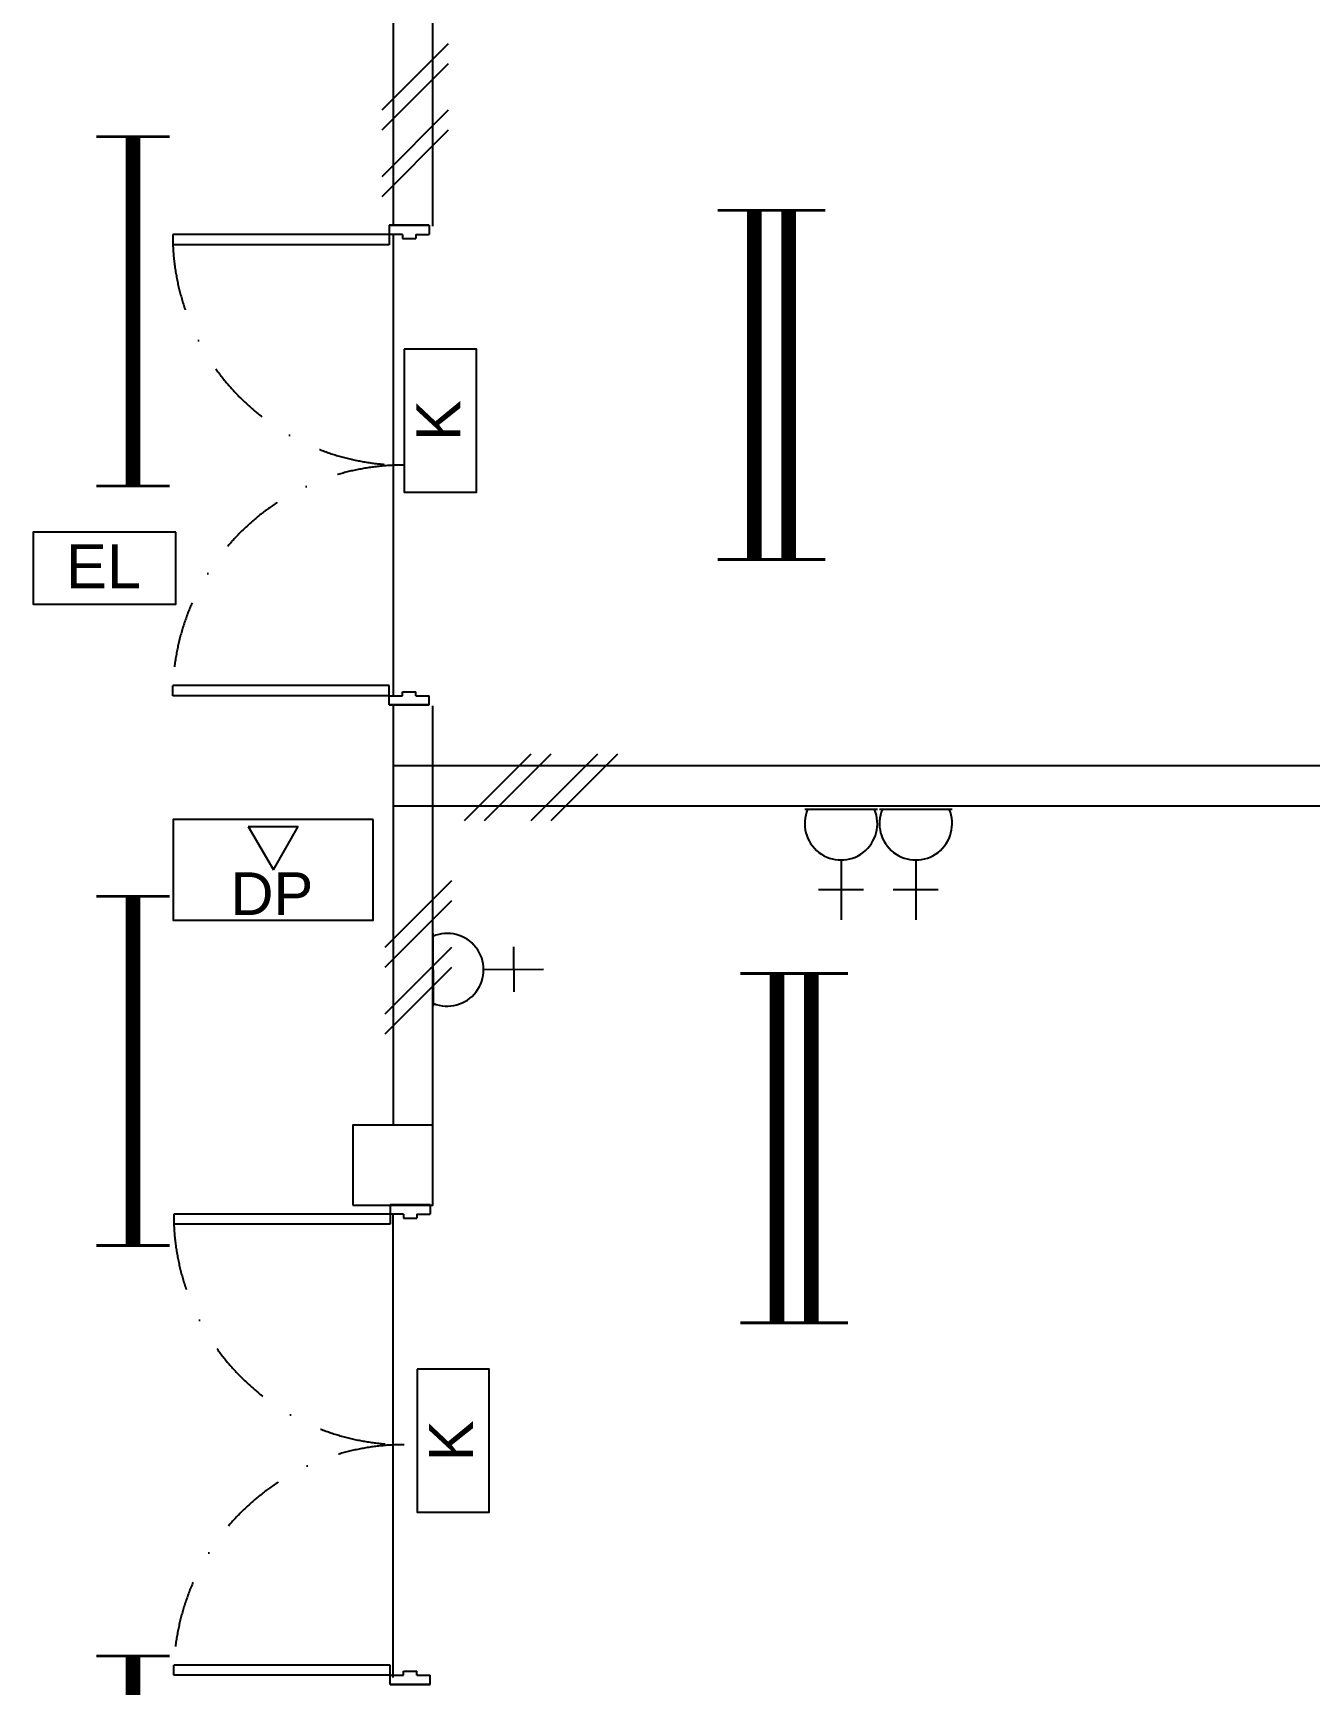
# Model space of a CAD drawing. Header units: inches. Extents: x -106706990 to 300603, y -86718466 to 1728185.
# Drawn here: x 50488 to 55280, y 31606 to 37804 of the extents above; entities that cross this region are included whole.
import ezdxf

# ---------------------------------------------------------------- set-up
doc = ezdxf.new("R2010")
doc.units = ezdxf.units.IN
doc.header["$MEASUREMENT"] = 0
doc.linetypes.add('DASHDOT', pattern=[1, 0.5, -0.25, 0, -0.25])
doc.linetypes.add('HIDDEN', pattern=[0.375, 0.25, -0.125])
for name, color, linetype in [('A-COLUMN', 3, 'Continuous'), ('A-DOOR', 9, 'Continuous'), ('A-DROP', 8, 'Continuous'), ('A-TXTBOMBA', 7, 'Continuous'), ('A-WALL', 1, 'Continuous'), ('A-WLH', 7, 'Continuous'), ('EL LIGHT', 6, 'Continuous'), ('ELECT', 6, 'Continuous'), ('K LIGHT', 3, 'Continuous'), ('LAMP', 5, 'Continuous')]:
    doc.layers.add(name, color=color, linetype=linetype)
doc.styles.add('arial', font='arial.ttf')

# ---------------------------------------------------------------- blocks, each defined once
blk = doc.blocks.new('A$C49831240')
at = {"layer": 'A-WLH', "color": 8}
for p, q in [((250, 575), (0, 325)), ((250, 500), (0, 250)), ((250, 325), (0, 75)), ((250, 250), (0, 0))]:
    blk.add_line(p, q, dxfattribs=at)
blk = doc.blocks.new('A$C52B244CD')
at = {"layer": 'A-WLH', "color": 8}
for p, q in [((0, 0), (250, 250)), ((75, 0), (325, 250)), ((250, 0), (500, 250)), ((325, 0), (575, 250))]:
    blk.add_line(p, q, dxfattribs=at)
blk = doc.blocks.new('A$C13432639')
at = {"layer": 'A-DOOR', "color": 8, "linetype": 'Continuous'}
for p, q in [((962.2, 1800), (812.2, 1800)), ((812.2, 1800), (812.2, 1765)), ((812.2, 1800), (962.2, 1800)), ((812.2, 1800), (812.2, 1800)), ((962.2, 1800), (962.2, 1765)), ((962.2, 1800), (962.2, 1800)), ((862.2, 1765), (812.2, 1765)), ((862.2, 1765), (862.2, 1750)), ((862.2, 1750), (912.2, 1750)), ((912.2, 1765), (912.2, 1750)), ((912.2, 1765), (962.2, 1765)), ((812.2, 0), (812.2, 35)), ((812.2, 35), (862.2, 35)), ((962.2, 0), (812.2, 0)), ((812.2, 0), (962.2, 0)), ((812.2, 0), (962.2, 0)), ((962.2, 0), (812.2, 0)), ((812.2, 0), (962.2, 0)), ((812.2, 0), (812.2, 0)), ((962.2, 0), (812.2, 0)), ((812.2, 0), (962.2, 0)), ((812.2, 0), (812.2, 0)), ((862.2, 35), (862.2, 50)), ((862.2, 50), (912.2, 50)), ((912.2, 35), (912.2, 50)), ((912.2, 35), (962.2, 35)), ((962.2, 0), (962.2, 35)), ((962.2, 0), (962.2, 0)), ((962.2, 0), (962.2, 0))]:
    blk.add_line(p, q, dxfattribs=at)
at = {"layer": 'A-DOOR', "color": 8}
for p, q in [((812.2, 1765), (0, 1765)), ((0, 1765), (0, 1727)), ((812.2, 1765), (812.2, 1727)), ((812.2, 1727), (0, 1727)), ((812.2, 73), (0, 73)), ((0, 35), (0, 73)), ((812.2, 35), (812.2, 73)), ((812.2, 35), (0, 35))]:
    blk.add_line(p, q, dxfattribs=at)
at = {"layer": 'A-DOOR', "color": 8, "linetype": 'DASHDOT', "ltscale": 500}
for centre, start, end in [((864.2, 1765), 182.51785, 270), ((864.2, 35), 90, 177.48215)]:
    blk.add_arc(centre, 865, start, end, dxfattribs=at)
blk = doc.blocks.new('YBC 236')
at = {"layer": 'LAMP'}
for points, const_width in [([(-134681.8, 193808.3), (-134681.8, 193533.1)], 10.9), ([(-133371.4, 193808.3), (-133371.4, 193533.1)], 10.9), ([(-134681.8, 193670.7), (-133371.4, 193670.7)], 54.6), ([(-134681.8, 193679.4), (-134681.8, 193404.2)], 10.9), ([(-133371.4, 193679.4), (-133371.4, 193404.2)], 10.9), ([(-134681.8, 193541.8), (-133371.4, 193541.8)], 54.6)]:
    blk.add_lwpolyline(points, dxfattribs=dict(at, const_width=const_width))
blk = doc.blocks.new('*U218')
at = {"layer": 'LAMP', "rotation": 90}
blk.add_blockref('YBC 236', (193606.2, 134026.6, -5.5), dxfattribs=at)
blk = doc.blocks.new('*U219')
at = {"layer": 'LAMP', "color": 0, "linetype": 'ByBlock', "lineweight": -2, "transparency": 16777216}
blk.add_blockref('*U218', (0, 6000), dxfattribs=at)
blk = doc.blocks.new('*U220')
at = {"layer": 'LAMP', "rotation": 90}
blk.add_blockref('YBC 236', (193606.2, 134026.6, -5.5), dxfattribs=at)
blk = doc.blocks.new('*U221')
at = {"layer": 'LAMP', "color": 0, "linetype": 'ByBlock', "lineweight": -2, "transparency": 16777216}
blk.add_blockref('*U220', (0, 0), dxfattribs=at)
blk = doc.blocks.new('YBC136')
at = {"layer": 'LAMP'}
for points, const_width in [([(-135000.8, 195525.6), (-135000.8, 195250.4)], 10.9), ([(-133690.5, 195525.6), (-133690.5, 195250.4)], 10.9), ([(-135000.8, 195388), (-133690.5, 195388)], 54.6)]:
    blk.add_lwpolyline(points, dxfattribs=dict(at, const_width=const_width))
blk = doc.blocks.new('*U222')
at = {"layer": 'LAMP', "rotation": 270}
blk.add_blockref('YBC136', (-195388, -134345.6, -5.5), dxfattribs=at)
blk = doc.blocks.new('*U223')
at = {"layer": 'LAMP', "color": 0, "linetype": 'ByBlock', "lineweight": -2, "transparency": 16777216}
for p in [(0, 17100), (0, 14250), (0, 11400)]:
    blk.add_blockref('*U222', p, dxfattribs=at)
blk = doc.blocks.new('EMERGENCY LIGHT')
at = {"layer": 'EL LIGHT', "color": 6}
blk.add_lwpolyline([(49517.9, 4899.8), (48981.4, 4899.8), (48981.4, 4629.5), (49517.9, 4629.5)], close=True, dxfattribs=at)
at = {"layer": 'EL LIGHT', "color": 6, "style": 'arial'}
blk.add_text('EL', height=164.84, dxfattribs=at).set_placement((49104.8, 4689.8))
blk = doc.blocks.new('EXIT LAMP')
at = {"layer": 'K LIGHT', "color": 3}
blk.add_lwpolyline([(54141.1, 5237.4), (53604.6, 5237.4), (53604.6, 4967.1), (54141.1, 4967.1)], close=True, dxfattribs=at)
at = {"layer": 'K LIGHT', "color": 3, "style": 'arial'}
blk.add_text('K', height=164.8, dxfattribs=at).set_placement((53795.7, 5027.4))
blk = doc.blocks.new('SOCKET')
at = {"layer": 'ELECT', "color": 6}
for p, q in [((15248.7, 25891.4), (15248.7, 26116.4)), ((15164.3, 26003.9), (15333.1, 26003.9)), ((15112.3, 25701.6), (15385.1, 25701.6))]:
    blk.add_line(p, q, dxfattribs=at)
blk.add_arc((15248.7, 25755), 136.4, 336.97635, 203.02365, dxfattribs=at)

msp = doc.modelspace()

# ---------------------------------------------------------------- linework, layer by layer
at = {"layer": 'A-COLUMN', "color": 8}
for points in [[(51988.8, 35054.4), (51838.8, 35054.4), (51838.8, 34904.4), (51988.8, 34904.4)], [(51688.2, 33405.7), (51988.2, 33405.7), (51988.2, 33705.7), (51688.2, 33705.7)]]:
    msp.add_lwpolyline(points, close=True, dxfattribs=at)
at = {"layer": 'A-DROP', "color": 8}
for p, q in [((51838.8, 37050.4), (51838.8, 35314.4)), ((51838.8, 31633.4), (51838.8, 33369.4))]:
    msp.add_line(p, q, dxfattribs=at)
at = {"layer": 'A-TXTBOMBA', "color": 8}
for p, q in [((51295.1, 34826.9), (51390.8, 34663.8)), ((51295.1, 34826.9), (51483.4, 34826.9)), ((51390.8, 34663.8), (51483.4, 34826.9))]:
    msp.add_line(p, q, dxfattribs=at)
msp.add_lwpolyline([(51764.2, 34852.6), (51014.2, 34852.6), (51014.2, 34474.7), (51764.2, 34474.7)], close=True, dxfattribs=at)
at = {"layer": 'A-WALL', "color": 8}
for p, q in [((51838.8, 40829.4), (51838.8, 37079.4)), ((51988.8, 37079.4), (51988.8, 40829.4)), ((51838.8, 35279.4), (51838.8, 33704.4)), ((51988.8, 35054.4), (51988.8, 35279.4)), ((60688.8, 35054.4), (51988.8, 35054.4)), ((51988.8, 33704.4), (51988.8, 34904.4)), ((51988.8, 34904.4), (60688.8, 34904.4))]:
    msp.add_line(p, q, dxfattribs=at)

# ---------------------------------------------------------------- block references
at = {"layer": 'A-DOOR', "color": 8}
for p in [(51012.5, 35282.5), (51016.3, 31607.3)]:
    msp.add_blockref('A$C13432639', p, dxfattribs=at)
at = {"layer": 'A-WLH', "color": 8}
for name, p in [('A$C49831240', (51796.3, 37188.6)), ('A$C52B244CD', (52107.4, 34848.8)), ('A$C49831240', (51808.3, 34047.7))]:
    msp.add_blockref(name, p, dxfattribs=at)
at = {"layer": 'ELECT', "color": 7, "linetype": 'HIDDEN'}
for p, rotation in [((68768.9, 60592.5), 180), ((69049.4, 60592.5), 180), ((26202.1, 49392.8), 270.322303585175)]:
    msp.add_blockref('SOCKET', p, dxfattribs=dict(at, rotation=rotation))
at = {"layer": 'LAMP', "color": 0}
for name, p in [('*U223', (50863.3, 19659.4, -54.6)), ('*U221', (53259.2, 36483.2, 5.5)), ('EMERGENCY LIGHT', (1506.3, 31030.9)), ('*U219', (53344.6, 27620, -16.4))]:
    msp.add_blockref(name, p, dxfattribs=at)
at = {"layer": 'LAMP', "color": 0, "rotation": 90}
for p in [(57118.6, -17523.3), (57166.3, -21350.8)]:
    msp.add_blockref('EXIT LAMP', p, dxfattribs=at)

# ---------------------------------------------------------------- texts
at = {"layer": 'A-TXTBOMBA', "color": 8, "style": 'arial'}
msp.add_text('DP', height=160, dxfattribs=at).set_placement((51229, 34494.7))

doc.saveas('drawing.dxf')
